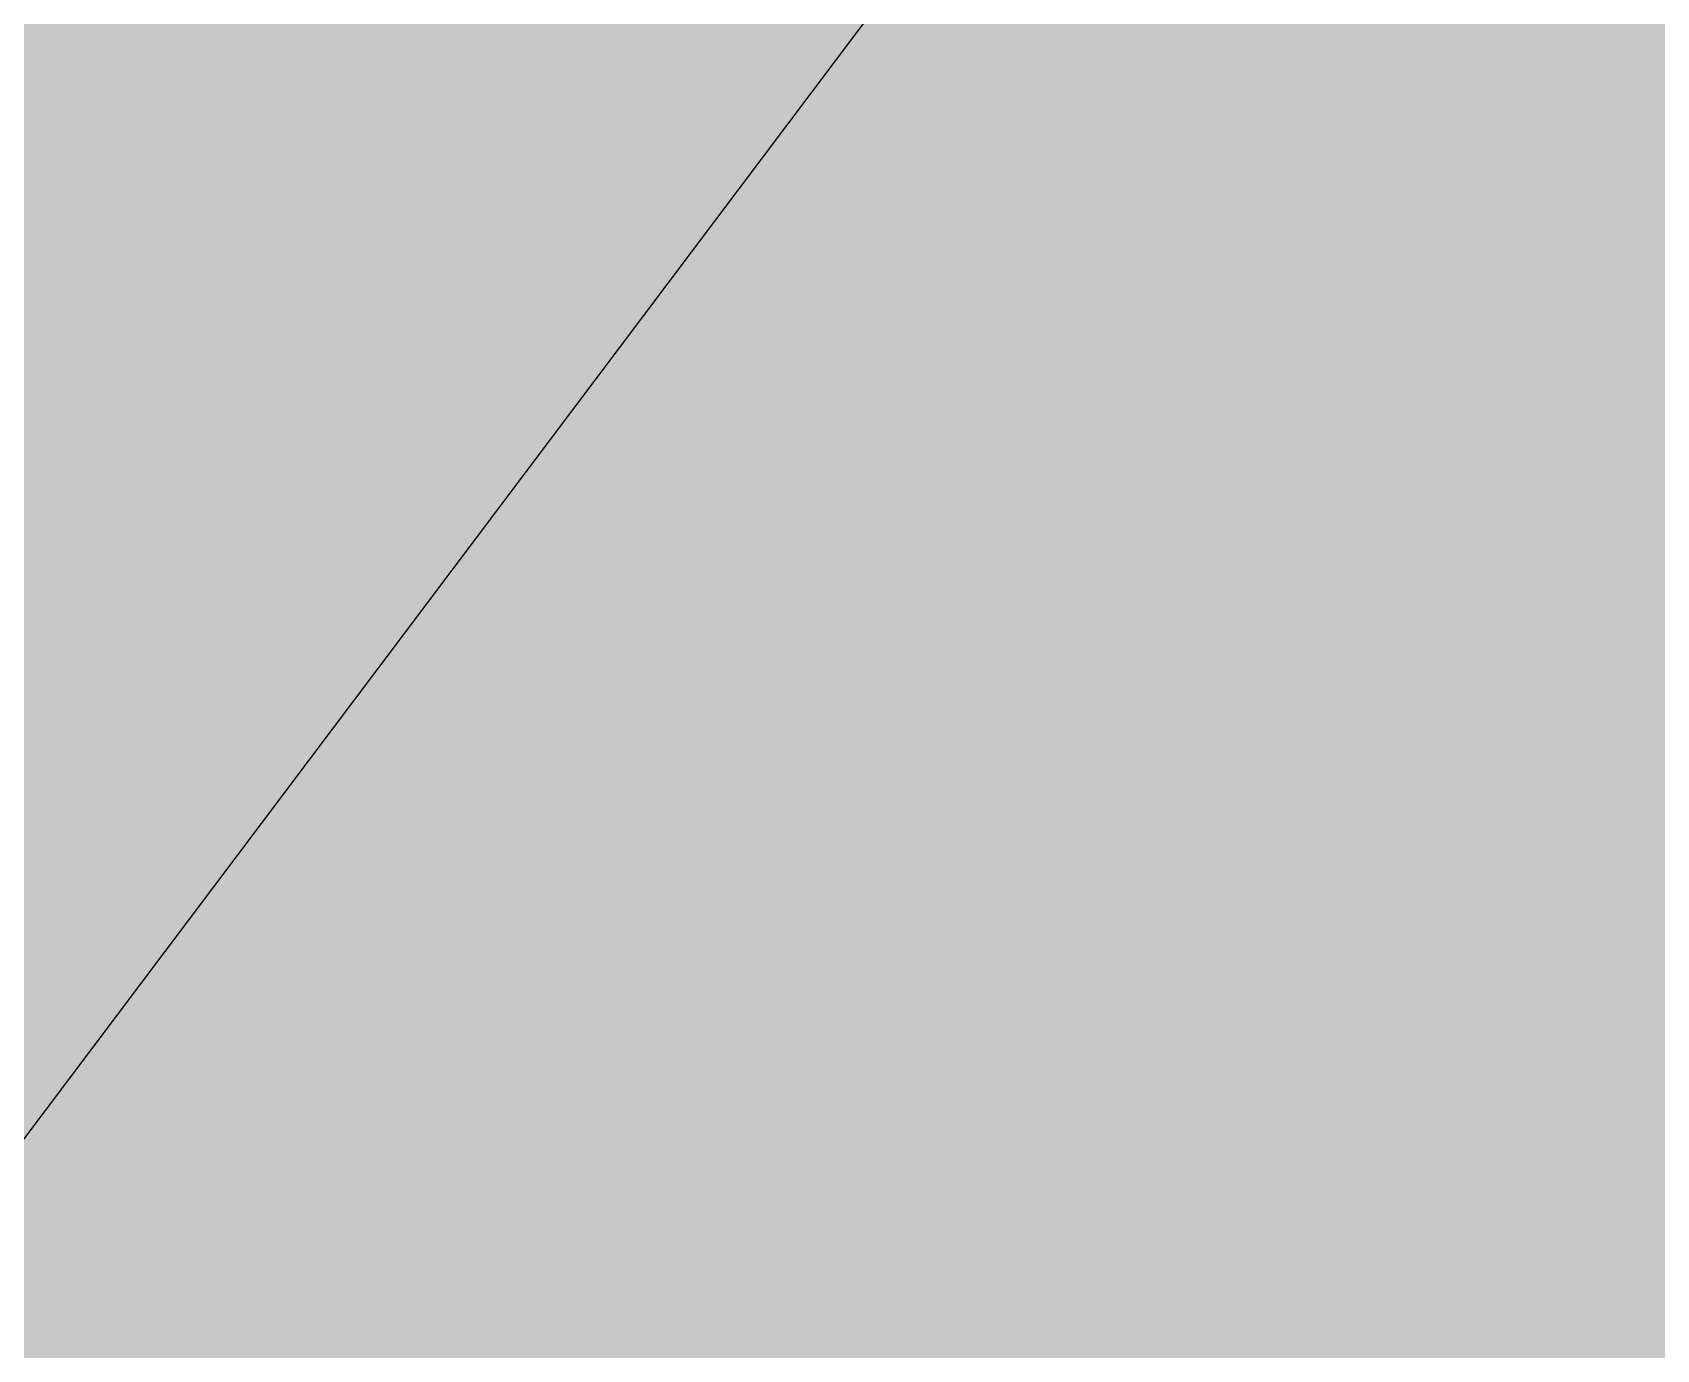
# Paper-space layout 'Layout1' of a CAD drawing. Extents: x -43 to 2298, y -18 to 768.
# Drawn here: x 148.788 to 149.344, y 265.072 to 265.523 of the extents above; entities that cross this region are included whole.
import ezdxf

# ---------------------------------------------------------------- set-up
doc = ezdxf.new("R2010")
doc.units = 0
doc.header["$LTSCALE"] = 2
doc.linetypes.add('CACHEX2', pattern=[0.75, 0.5, -0.25])
doc.layers.add('CARTOUCHE', color=7, linetype='Continuous')
doc.layers.add('LOGO', color=7, linetype='Continuous')

# ---------------------------------------------------------------- blocks, each defined once
blk = doc.blocks.new('A$C715108E3')
at = {"layer": 'LOGO', "color": 131}
for p, q in [((5.10307, -7.55238), (5.10307, -7.55238)), ((5.11638, -7.55238), (5.11638, -7.55238)), ((5.20803, -7.55238), (5.20803, -7.55238)), ((5.2993, -7.55238), (5.2993, -7.55238)), ((5.39132, -7.55238), (5.39132, -7.55238)), ((5.48334, -7.55238), (5.48334, -7.55238)), ((5.57442, -7.55238), (5.57442, -7.55238)), ((5.03429, -7.64365), (5.03429, -7.64365)), ((5.07046, -7.64365), (5.07046, -7.64365)), ((5.16211, -7.64365), (5.16211, -7.64365)), ((5.25375, -7.64365), (5.25375, -7.64365)), ((5.34577, -7.64365), (5.34577, -7.64365)), ((5.43704, -7.64365), (5.43704, -7.64365)), ((5.52906, -7.64365), (5.52906, -7.64365)), ((4.96495, -7.73492), (4.96495, -7.73492)), ((5.02417, -7.73492), (5.02417, -7.73492)), ((5.11638, -7.73492), (5.11638, -7.73492)), ((5.20803, -7.73492), (5.20803, -7.73492)), ((5.2993, -7.73492), (5.2993, -7.73492)), ((5.39132, -7.73492), (5.39132, -7.73492)), ((5.48334, -7.73492), (5.48334, -7.73492)), ((5.57442, -7.73492), (5.57442, -7.73492)), ((4.89579, -7.8275), (4.89579, -7.8275)), ((4.97882, -7.8275), (4.97882, -7.8275)), ((5.07046, -7.8275), (5.07046, -7.8275)), ((5.16211, -7.8275), (5.16211, -7.8275)), ((5.25375, -7.8275), (5.25375, -7.8275)), ((5.34577, -7.8275), (5.34577, -7.8275)), ((5.43704, -7.8275), (5.43704, -7.8275)), ((5.52906, -7.8275), (5.52906, -7.8275)), ((4.82701, -7.91896), (4.82701, -7.91896)), ((4.84126, -7.91896), (4.84126, -7.91896)), ((4.9329, -7.91896), (4.9329, -7.91896)), ((5.02417, -7.91896), (5.02417, -7.91896)), ((5.11638, -7.91896), (5.11638, -7.91896)), ((5.20803, -7.91896), (5.20803, -7.91896)), ((5.2993, -7.91896), (5.2993, -7.91896)), ((5.39132, -7.91896), (5.39132, -7.91896)), ((5.48334, -7.91896), (5.48334, -7.91896)), ((5.57442, -7.91896), (5.57442, -7.91896)), ((4.75786, -8.01023), (4.75786, -8.01023)), ((4.79515, -8.01023), (4.79515, -8.01023)), ((4.8868, -8.01023), (4.8868, -8.01023)), ((4.97882, -8.01023), (4.97882, -8.01023)), ((5.07046, -8.01023), (5.07046, -8.01023)), ((5.16211, -8.01023), (5.16211, -8.01023)), ((5.25375, -8.01023), (5.25375, -8.01023)), ((5.34577, -8.01023), (5.34577, -8.01023)), ((5.43704, -8.01023), (5.43704, -8.01023)), ((5.52906, -8.01023), (5.52906, -8.01023)), ((4.6887, -8.10262), (4.6887, -8.10262)), ((4.74924, -8.10262), (4.74924, -8.10262)), ((4.84126, -8.10262), (4.84126, -8.10262)), ((4.9329, -8.10262), (4.9329, -8.10262)), ((5.02417, -8.10262), (5.02417, -8.10262)), ((5.11638, -8.10262), (5.11638, -8.10262)), ((5.20803, -8.10262), (5.20803, -8.10262)), ((5.2993, -8.10262), (5.2993, -8.10262)), ((5.39132, -8.10262), (5.39132, -8.10262)), ((5.48334, -8.10262), (5.48334, -8.10262)), ((5.57442, -8.10262), (5.57442, -8.10262)), ((4.70351, -8.19408), (4.70351, -8.19408)), ((4.79515, -8.19408), (4.79515, -8.19408)), ((4.8868, -8.19408), (4.8868, -8.19408)), ((4.97882, -8.19408), (4.97882, -8.19408)), ((5.07046, -8.19408), (5.07046, -8.19408)), ((5.16211, -8.19408), (5.16211, -8.19408)), ((5.25375, -8.19408), (5.25375, -8.19408)), ((5.34577, -8.19408), (5.34577, -8.19408)), ((5.43704, -8.19408), (5.43704, -8.19408)), ((5.52906, -8.19408), (5.52906, -8.19408))]:
    blk.add_line(p, q, dxfattribs=at)
blk.add_lwpolyline([(-0.40612, -17.30817), (1.28565, -17.51151), (0.9202, -16.48262), (-0.46104, -13.5406), (1.45358, -13.74526), (4.03201, -19.43437), (5.20596, -17.90302), (3.39349, -13.9486), (6.32932, -14.28032), (6.43108, -12.64777), (3.57247, -12.29), (6.15053, -8.66711), (5.61546, -6.8715), (1.65861, -12.12788), (-1.94066, -12.02556)], dxfattribs=at)
blk = doc.blocks.new('A$C581E6685')
at = {"layer": 'LOGO', "color": 32, "linetype": 'CACHEX2', "ltscale": 1.5}
blk.add_ellipse((-38.05384, 23.81385), major_axis=(-19.03106, -3.53396), ratio=0.590567, dxfattribs=at)
at = {"layer": 'LOGO', "color": 32}
blk.add_ellipse((-37.61436, 23.84992), major_axis=(-13.57677, -4.28389), ratio=0.791971, dxfattribs=at)
at = {"layer": 'CARTOUCHE'}
blk.add_blockref('A$C715108E3', (-31.67392, 36.3189), dxfattribs=at)

psp = doc.layouts.get("Layout1")

# ---------------------------------------------------------------- hatches: boundary and pattern name
at = {"layer": 'CARTOUCHE', "true_color": 0xffffff}
h = psp.add_hatch(color=7, dxfattribs=at)
h.dxf.hatch_style = 1
edge = h.paths.add_edge_path()
edge.add_spline(control_points=[(127.71967, 272.47485), (127.71967, 261.58368), (127.71967, 250.69252), (127.71967, 246.85252), (131.55967, 246.85252), (177.09893, 246.85252), (222.6382, 246.85252), (226.4782, 246.85252), (226.4782, 250.69252), (226.4782, 261.58368), (226.4782, 272.47485), (226.4782, 276.31485), (222.6382, 276.31485), (177.09893, 276.31485), (131.55967, 276.31485), (127.71967, 276.31485), (127.71967, 272.47485)], knot_values=[0, 0, 0, 1, 1, 2.570796, 2.570796, 3.570796, 3.570796, 5.141593, 5.141593, 6.141593, 6.141593, 7.712389, 7.712389, 8.712389, 8.712389, 10.283185, 10.283185, 10.283185], weights=[1, 1, 1, 0.707107, 1, 1, 1, 0.707107, 1, 1, 1, 0.707107, 1, 1, 1, 0.707107, 1], degree=2, periodic=0)

# ---------------------------------------------------------------- linework, layer by layer
at = {"layer": 'CARTOUCHE'}
psp.add_rational_spline([(127.71967, 272.47485), (127.71967, 261.58368), (127.71967, 250.69252), (127.71967, 246.85252), (131.55967, 246.85252), (177.09893, 246.85252), (222.6382, 246.85252), (226.4782, 246.85252), (226.4782, 250.69252), (226.4782, 261.58368), (226.4782, 272.47485), (226.4782, 276.31485), (222.6382, 276.31485), (177.09893, 276.31485), (131.55967, 276.31485), (127.71967, 276.31485), (127.71967, 272.47485)], [1, 1, 1, 0.707106781187, 1, 1, 1, 0.707106781187, 1, 1, 1, 0.707106781187, 1, 1, 1, 0.707106781187, 1], degree=2, knots=[0, 0, 0, 1, 1, 2.570796, 2.570796, 3.570796, 3.570796, 5.141593, 5.141593, 6.141593, 6.141593, 7.712389, 7.712389, 8.712389, 8.712389, 10.283185, 10.283185, 10.283185], dxfattribs=at)

# ---------------------------------------------------------------- block references
at = {"layer": 'CARTOUCHE', "xscale": 0.6, "yscale": 0.6, "zscale": 0.6}
psp.add_blockref('A$C581E6685', (164.99041, 248.2331), dxfattribs=at)

doc.saveas('drawing.dxf')
